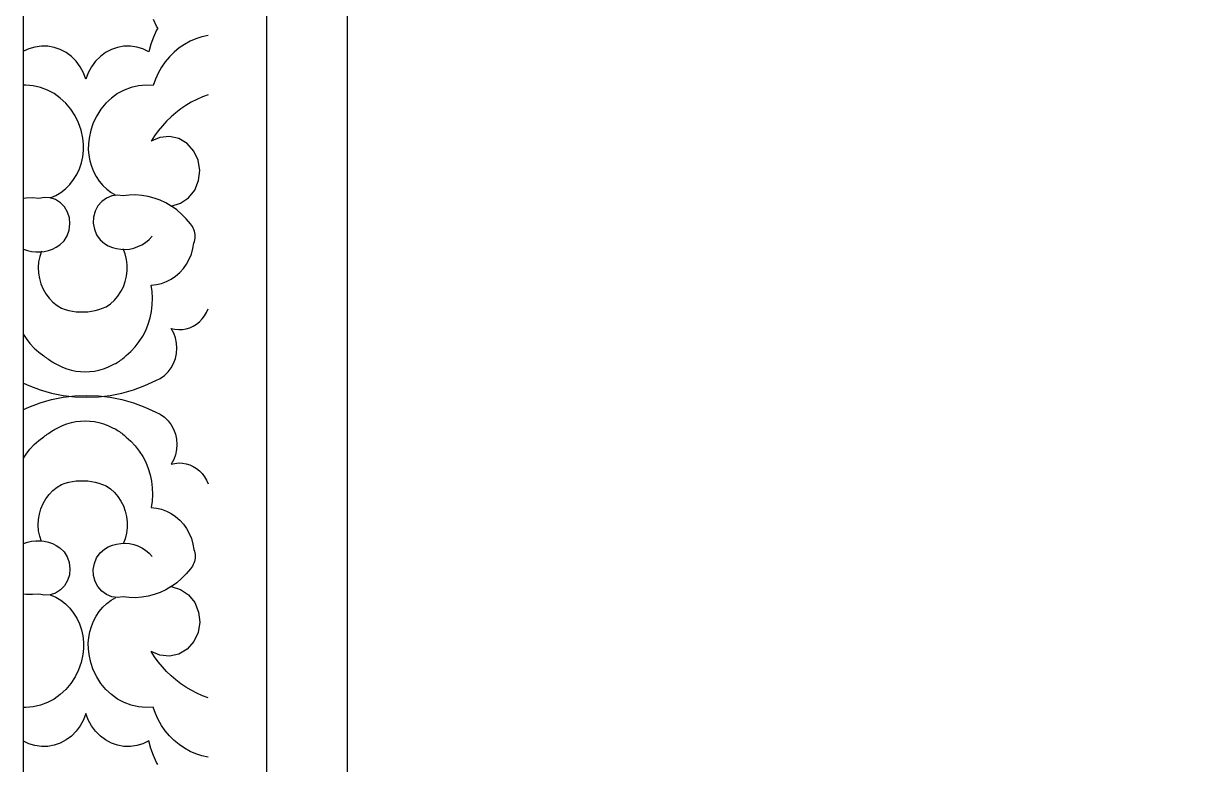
# Model space of a CAD drawing. Extents: x 1188826 to 1909461, y 608442 to 1651179.
# Drawn here: x 1668915 to 1669369.6, y 1029703.1 to 1029988.8 of the extents above; entities that cross this region are included whole.
import ezdxf

# ---------------------------------------------------------------- set-up
doc = ezdxf.new("R2010")
doc.units = 0
doc.header["$LTSCALE"] = 1000
doc.header["$MEASUREMENT"] = 0
doc.layers.add('窗', color=4, linetype='Continuous')
doc.layers.add('立面线', color=40, linetype='Continuous')

# ---------------------------------------------------------------- blocks, each defined once
blk = doc.blocks.new('EHYTERHT5EHTER')
at = {"layer": '窗', "ltscale": 3}
blk.add_lwpolyline([(86749.2, -231660.6), (85555.26, -231660.6), (85555.26, -233330.6), (86749.2, -233330.6)], close=True, dxfattribs=at)

msp = doc.modelspace()

# ---------------------------------------------------------------- linework, layer by layer
at = {"layer": '立面线'}
for p, q in [((1669039.81, 1028413.42), (1669039.81, 1032663.42)), ((1669008.6, 1032633.42), (1669008.6, 1028443.42)), ((1668914.97, 1028443.42), (1668914.97, 1032543.42)), ((1668966.22, 1029987.79), (1668964.97, 1029990.43)), ((1668964.97, 1029983.6), (1668963.98, 1029980.84)), ((1668966.22, 1029986.24), (1668964.97, 1029983.6)), ((1668966.68, 1029987.02), (1668966.22, 1029987.79)), ((1668966.68, 1029987.02), (1668966.22, 1029986.24)), ((1668983.69, 1029983.69), (1668981.36, 1029982.95)), ((1668986.06, 1029984.2), (1668983.69, 1029983.69)), ((1668916.97, 1029979.06), (1668914.97, 1029978.11)), ((1668919.36, 1029979.77), (1668916.97, 1029979.06)), ((1668921.82, 1029980.1), (1668919.36, 1029979.77)), ((1668924.31, 1029980.05), (1668921.82, 1029980.1)), ((1668926.76, 1029979.6), (1668924.31, 1029980.05)), ((1668929.12, 1029978.78), (1668926.76, 1029979.6)), ((1668931.35, 1029977.6), (1668929.12, 1029978.78)), ((1668948.82, 1029978.78), (1668946.59, 1029977.6)), ((1668951.19, 1029979.6), (1668948.82, 1029978.78)), ((1668953.63, 1029980.05), (1668951.19, 1029979.6)), ((1668956.12, 1029980.1), (1668953.63, 1029980.05)), ((1668958.58, 1029979.77), (1668956.12, 1029980.1)), ((1668960.98, 1029979.06), (1668958.58, 1029979.77)), ((1668963.25, 1029977.98), (1668960.98, 1029979.06)), ((1668963.98, 1029980.84), (1668963.25, 1029977.98)), ((1668974.9, 1029979.4), (1668972.98, 1029977.8)), ((1668976.95, 1029980.79), (1668974.9, 1029979.4)), ((1668979.11, 1029981.98), (1668976.95, 1029980.79)), ((1668981.36, 1029982.95), (1668979.11, 1029981.98)), ((1668933.39, 1029976.08), (1668931.35, 1029977.6)), ((1668935.22, 1029974.26), (1668933.39, 1029976.08)), ((1668936.77, 1029972.17), (1668935.22, 1029974.26)), ((1668942.73, 1029974.26), (1668941.17, 1029972.17)), ((1668944.55, 1029976.08), (1668942.73, 1029974.26)), ((1668946.59, 1029977.6), (1668944.55, 1029976.08)), ((1668971.2, 1029976.03), (1668969.58, 1029974.08)), ((1668972.98, 1029977.8), (1668971.2, 1029976.03)), ((1668938.03, 1029969.86), (1668936.77, 1029972.17)), ((1668938.97, 1029967.38), (1668938.03, 1029969.86)), ((1668939.91, 1029969.86), (1668938.97, 1029967.38)), ((1668941.17, 1029972.17), (1668939.91, 1029969.86)), ((1668966.87, 1029969.75), (1668965.8, 1029967.4)), ((1668968.13, 1029971.98), (1668966.87, 1029969.75)), ((1668969.58, 1029974.08), (1668968.13, 1029971.98)), ((1668965.8, 1029967.4), (1668964.93, 1029964.96)), ((1668915.86, 1029965.09), (1668914.97, 1029965.05)), ((1668918.7, 1029964.84), (1668915.86, 1029965.09)), ((1668921.49, 1029964.2), (1668918.7, 1029964.84)), ((1668924.18, 1029963.19), (1668921.49, 1029964.2)), ((1668926.73, 1029961.82), (1668924.18, 1029963.19)), ((1668929.11, 1029960.11), (1668926.73, 1029961.82)), ((1668951.21, 1029961.82), (1668948.83, 1029960.11)), ((1668953.76, 1029963.19), (1668951.21, 1029961.82)), ((1668956.45, 1029964.2), (1668953.76, 1029963.19)), ((1668959.24, 1029964.84), (1668956.45, 1029964.2)), ((1668962.09, 1029965.09), (1668959.24, 1029964.84)), ((1668964.93, 1029964.96), (1668962.09, 1029965.09)), ((1668986.06, 1029961.34), (1668983.86, 1029960.51)), ((1668931.26, 1029958.1), (1668929.11, 1029960.11)), ((1668933.17, 1029955.81), (1668931.26, 1029958.1)), ((1668946.68, 1029958.1), (1668944.77, 1029955.81)), ((1668948.83, 1029960.11), (1668946.68, 1029958.1)), ((1668977.55, 1029957.22), (1668975.57, 1029955.88)), ((1668979.59, 1029958.45), (1668977.55, 1029957.22)), ((1668981.7, 1029959.54), (1668979.59, 1029958.45)), ((1668983.86, 1029960.51), (1668981.7, 1029959.54)), ((1668934.79, 1029953.28), (1668933.17, 1029955.81)), ((1668936.11, 1029950.55), (1668934.79, 1029953.28)), ((1668943.15, 1029953.28), (1668941.84, 1029950.55)), ((1668944.77, 1029955.81), (1668943.15, 1029953.28)), ((1668971.84, 1029952.84), (1668970.1, 1029951.16)), ((1668973.67, 1029954.42), (1668971.84, 1029952.84)), ((1668975.57, 1029955.88), (1668973.67, 1029954.42)), ((1668937.09, 1029947.67), (1668936.11, 1029950.55)), ((1668937.73, 1029944.67), (1668937.09, 1029947.67)), ((1668940.85, 1029947.67), (1668940.21, 1029944.67)), ((1668941.84, 1029950.55), (1668940.85, 1029947.67)), ((1668966.89, 1029947.49), (1668965.44, 1029945.52)), ((1668968.45, 1029949.37), (1668966.89, 1029947.49)), ((1668970.1, 1029951.16), (1668968.45, 1029949.37)), ((1668938.01, 1029942.26), (1668937.73, 1029944.67)), ((1668939.95, 1029942.48), (1668939.91, 1029940.27)), ((1668940.21, 1029944.67), (1668939.95, 1029942.48)), ((1668965.44, 1029945.52), (1668964.09, 1029943.46)), ((1668967.51, 1029944.93), (1668964.09, 1029943.46)), ((1668971.18, 1029945.27), (1668967.51, 1029944.93)), ((1668974.78, 1029944.44), (1668971.18, 1029945.27)), ((1668977.99, 1029942.51), (1668974.78, 1029944.44)), ((1668980.55, 1029939.66), (1668977.99, 1029942.51)), ((1668937.76, 1029937.44), (1668938.02, 1029939.84)), ((1668938.02, 1029939.84), (1668938.01, 1029942.26)), ((1668939.91, 1029940.27), (1668940.09, 1029938.07)), ((1668940.09, 1029938.07), (1668940.49, 1029935.91)), ((1668982.22, 1029936.12), (1668980.55, 1029939.66)), ((1668936.47, 1029932.81), (1668937.24, 1029935.08)), ((1668937.24, 1029935.08), (1668937.76, 1029937.44)), ((1668940.49, 1029935.91), (1668941.1, 1029933.8)), ((1668941.1, 1029933.8), (1668941.92, 1029931.78)), ((1668982.87, 1029932.21), (1668982.22, 1029936.12)), ((1668934.21, 1029928.63), (1668935.46, 1029930.65)), ((1668935.46, 1029930.65), (1668936.47, 1029932.81)), ((1668941.92, 1029931.78), (1668942.93, 1029929.86)), ((1668942.93, 1029929.86), (1668944.13, 1029928.07)), ((1668982.43, 1029928.27), (1668982.87, 1029932.21)), ((1668929.29, 1029923.72), (1668931.11, 1029925.14)), ((1668931.11, 1029925.14), (1668932.76, 1029926.79)), ((1668932.76, 1029926.79), (1668934.21, 1029928.63)), ((1668944.13, 1029928.07), (1668945.51, 1029926.43)), ((1668945.51, 1029926.43), (1668947.03, 1029924.97)), ((1668947.03, 1029924.97), (1668948.7, 1029923.68)), ((1668978.53, 1029921.63), (1668980.94, 1029924.64)), ((1668980.94, 1029924.64), (1668982.43, 1029928.27)), ((1668916, 1029921.47), (1668914.97, 1029921.34)), ((1668918.42, 1029921.56), (1668916, 1029921.47)), ((1668920.84, 1029921.42), (1668918.42, 1029921.56)), ((1668922.99, 1029921.8), (1668920.84, 1029921.42)), ((1668925.17, 1029921.63), (1668922.99, 1029921.8)), ((1668925.26, 1029921.61), (1668925.17, 1029921.63)), ((1668925.26, 1029921.61), (1668927.33, 1029922.54)), ((1668927.25, 1029920.93), (1668925.26, 1029921.61)), ((1668929.13, 1029919.73), (1668927.25, 1029920.93)), ((1668927.33, 1029922.54), (1668929.29, 1029923.72)), ((1668930.7, 1029918.09), (1668929.13, 1029919.73)), ((1668945.12, 1029920.2), (1668943.63, 1029918.48)), ((1668946.93, 1029921.51), (1668945.12, 1029920.2)), ((1668948.97, 1029922.34), (1668946.93, 1029921.51)), ((1668948.7, 1029923.68), (1668950.48, 1029922.6)), ((1668951.14, 1029922.63), (1668948.97, 1029922.34)), ((1668953.31, 1029922.38), (1668951.14, 1029922.63)), ((1668955.71, 1029922.67), (1668953.31, 1029922.38)), ((1668958.14, 1029922.72), (1668955.71, 1029922.67)), ((1668960.56, 1029922.56), (1668958.14, 1029922.72)), ((1668962.95, 1029922.16), (1668960.56, 1029922.56)), ((1668965.31, 1029921.54), (1668962.95, 1029922.16)), ((1668967.61, 1029920.71), (1668965.31, 1029921.54)), ((1668969.83, 1029919.66), (1668967.61, 1029920.71)), ((1668971.87, 1029918.46), (1668969.83, 1029919.66)), ((1668975.42, 1029919.51), (1668978.53, 1029921.63)), ((1668931.87, 1029916.11), (1668930.7, 1029918.09)), ((1668932.6, 1029913.89), (1668931.87, 1029916.11)), ((1668942.56, 1029916.43), (1668941.95, 1029914.17)), ((1668943.63, 1029918.48), (1668942.56, 1029916.43)), ((1668971.87, 1029918.46), (1668975.42, 1029919.51)), ((1668971.95, 1029918.41), (1668971.87, 1029918.46)), ((1668973.97, 1029916.96), (1668971.95, 1029918.41)), ((1668975.87, 1029915.33), (1668973.97, 1029916.96)), ((1668977.63, 1029913.53), (1668975.87, 1029915.33)), ((1668932.55, 1029909.21), (1668932.83, 1029911.55)), ((1668932.83, 1029911.55), (1668932.6, 1029913.89)), ((1668941.95, 1029914.17), (1668941.84, 1029911.82)), ((1668941.84, 1029911.82), (1668942.24, 1029909.5)), ((1668979.23, 1029911.57), (1668977.63, 1029913.53)), ((1668979.66, 1029911.09), (1668979.23, 1029911.57)), ((1668980.03, 1029910.55), (1668979.66, 1029911.09)), ((1668930.56, 1029905.06), (1668931.78, 1029907.01)), ((1668931.78, 1029907.01), (1668932.55, 1029909.21)), ((1668942.24, 1029909.5), (1668943.12, 1029907.35)), ((1668943.12, 1029907.35), (1668944.44, 1029905.47)), ((1668963.32, 1029905.56), (1668964.52, 1029906.81)), ((1668980.35, 1029909.98), (1668980.03, 1029910.55)), ((1668980.62, 1029909.38), (1668980.35, 1029909.98)), ((1668980.83, 1029908.75), (1668980.62, 1029909.38)), ((1668980.98, 1029908.1), (1668980.83, 1029908.75)), ((1668980.95, 1029905.44), (1668981.06, 1029906.1)), ((1668981.07, 1029907.44), (1668980.98, 1029908.1)), ((1668981.06, 1029906.1), (1668981.09, 1029906.77)), ((1668981.09, 1029906.77), (1668981.07, 1029907.44)), ((1668914.97, 1029901.79), (1668916.44, 1029901.29)), ((1668924.5, 1029901.33), (1668926.05, 1029901.88)), ((1668926.05, 1029901.88), (1668927.54, 1029902.59)), ((1668927.54, 1029902.59), (1668928.96, 1029903.46)), ((1668928.96, 1029903.46), (1668930.56, 1029905.06)), ((1668944.44, 1029905.47), (1668946.12, 1029903.97)), ((1668946.12, 1029903.97), (1668947.6, 1029903.14)), ((1668947.6, 1029903.14), (1668949.17, 1029902.49)), ((1668949.17, 1029902.49), (1668950.79, 1029902.03)), ((1668950.79, 1029902.03), (1668952.44, 1029901.78)), ((1668952.44, 1029901.78), (1668954.12, 1029901.72)), ((1668954.12, 1029899.98), (1668953.38, 1029901.98)), ((1668954.12, 1029901.72), (1668955.79, 1029901.88)), ((1668955.79, 1029901.88), (1668957.43, 1029902.24)), ((1668957.43, 1029902.24), (1668959.02, 1029902.79)), ((1668959.02, 1029902.79), (1668960.55, 1029903.54)), ((1668960.55, 1029903.54), (1668961.99, 1029904.46)), ((1668961.99, 1029904.46), (1668963.32, 1029905.56)), ((1668979.61, 1029899.95), (1668980.21, 1029902.03)), ((1668980.21, 1029902.03), (1668980.57, 1029904.17)), ((1668980.57, 1029904.17), (1668980.79, 1029904.8)), ((1668980.79, 1029904.8), (1668980.95, 1029905.44)), ((1668916.44, 1029901.29), (1668918.04, 1029900.94)), ((1668918.04, 1029900.94), (1668919.66, 1029900.77)), ((1668919.66, 1029900.77), (1668921.29, 1029900.78)), ((1668921.17, 1029899), (1668920.77, 1029896.89)), ((1668921.81, 1029901.04), (1668921.17, 1029899)), ((1668921.29, 1029900.78), (1668922.91, 1029900.97)), ((1668922.91, 1029900.97), (1668924.5, 1029901.33)), ((1668954.63, 1029897.89), (1668954.12, 1029899.98)), ((1668954.89, 1029895.76), (1668954.63, 1029897.89)), ((1668977.77, 1029896.08), (1668978.8, 1029897.96)), ((1668978.8, 1029897.96), (1668979.61, 1029899.95)), ((1668920.77, 1029896.89), (1668920.62, 1029894.74)), ((1668920.62, 1029894.74), (1668920.73, 1029892.59)), ((1668920.73, 1029892.59), (1668921.08, 1029890.46)), ((1668954.65, 1029891.46), (1668954.89, 1029893.6)), ((1668954.89, 1029893.6), (1668954.89, 1029895.76)), ((1668973.56, 1029891.42), (1668975.13, 1029892.79)), ((1668975.13, 1029892.79), (1668976.54, 1029894.35)), ((1668976.54, 1029894.35), (1668977.77, 1029896.08)), ((1668921.08, 1029890.46), (1668921.67, 1029888.41)), ((1668921.67, 1029888.41), (1668922.5, 1029886.44)), ((1668953.44, 1029887.36), (1668954.16, 1029889.37)), ((1668954.16, 1029889.37), (1668954.65, 1029891.46)), ((1668964.14, 1029887.97), (1668966.15, 1029888.17)), ((1668964.51, 1029885.44), (1668964.14, 1029887.97)), ((1668966.15, 1029888.17), (1668968.12, 1029888.62)), ((1668968.12, 1029888.62), (1668970.04, 1029889.32)), ((1668970.04, 1029889.32), (1668971.86, 1029890.26)), ((1668971.86, 1029890.26), (1668973.56, 1029891.42)), ((1668922.5, 1029886.44), (1668923.55, 1029884.61)), ((1668923.55, 1029884.61), (1668924.8, 1029882.93)), ((1668949.96, 1029882.14), (1668951.32, 1029883.72)), ((1668951.32, 1029883.72), (1668952.48, 1029885.47)), ((1668952.48, 1029885.47), (1668953.44, 1029887.36)), ((1668964.65, 1029882.89), (1668964.51, 1029885.44)), ((1668924.8, 1029882.93), (1668926.24, 1029881.44)), ((1668926.24, 1029881.44), (1668927.84, 1029880.15)), ((1668927.84, 1029880.15), (1668929.58, 1029879.09)), ((1668929.58, 1029879.09), (1668930.97, 1029878.6)), ((1668943.98, 1029878.55), (1668945.38, 1029879.03)), ((1668945.38, 1029879.03), (1668946.74, 1029879.6)), ((1668946.74, 1029879.6), (1668948.42, 1029880.76)), ((1668948.42, 1029880.76), (1668949.96, 1029882.14)), ((1668964.26, 1029877.79), (1668964.57, 1029880.33)), ((1668964.57, 1029880.33), (1668964.65, 1029882.89)), ((1668985.45, 1029877.42), (1668986.06, 1029878.83)), ((1668930.97, 1029878.6), (1668932.39, 1029878.21)), ((1668932.39, 1029878.21), (1668933.83, 1029877.91)), ((1668933.83, 1029877.91), (1668935.28, 1029877.71)), ((1668935.28, 1029877.71), (1668936.74, 1029877.61)), ((1668936.74, 1029877.61), (1668938.21, 1029877.61)), ((1668938.21, 1029877.61), (1668939.67, 1029877.7)), ((1668939.67, 1029877.7), (1668941.12, 1029877.89)), ((1668941.12, 1029877.89), (1668942.56, 1029878.17)), ((1668942.56, 1029878.17), (1668943.98, 1029878.55)), ((1668962.99, 1029872.87), (1668963.74, 1029875.3)), ((1668963.74, 1029875.3), (1668964.26, 1029877.79)), ((1668982.73, 1029873.82), (1668983.77, 1029874.9)), ((1668983.77, 1029874.9), (1668984.68, 1029876.1)), ((1668984.68, 1029876.1), (1668985.45, 1029877.42)), ((1668960.88, 1029868.29), (1668962.04, 1029870.52)), ((1668962.04, 1029870.52), (1668962.99, 1029872.87)), ((1668972.83, 1029869.5), (1668971.9, 1029871.25)), ((1668971.9, 1029871.25), (1668973.31, 1029870.92)), ((1668973.31, 1029870.92), (1668974.74, 1029870.79)), ((1668974.74, 1029870.79), (1668976.19, 1029870.84)), ((1668976.19, 1029870.84), (1668977.61, 1029871.08)), ((1668977.61, 1029871.08), (1668979, 1029871.51)), ((1668979, 1029871.51), (1668980.33, 1029872.11)), ((1668980.33, 1029872.11), (1668981.58, 1029872.89)), ((1668981.58, 1029872.89), (1668982.73, 1029873.82)), ((1668914.97, 1029868.97), (1668915.93, 1029867.39)), ((1668915.93, 1029867.39), (1668917.4, 1029865.44)), ((1668917.4, 1029865.44), (1668919.04, 1029863.67)), ((1668958.01, 1029864.23), (1668959.53, 1029866.18)), ((1668959.53, 1029866.18), (1668960.88, 1029868.29)), ((1668973.52, 1029867.61), (1668972.83, 1029869.5)), ((1668973.93, 1029865.64), (1668973.52, 1029867.61)), ((1668974.06, 1029863.62), (1668973.93, 1029865.64)), ((1668919.04, 1029863.67), (1668920.84, 1029862.08)), ((1668920.84, 1029862.08), (1668922.78, 1029860.69)), ((1668922.78, 1029860.69), (1668923.21, 1029860.34)), ((1668954.08, 1029860.42), (1668954.47, 1029860.82)), ((1668954.47, 1029860.82), (1668956.32, 1029862.43)), ((1668956.32, 1029862.43), (1668958.01, 1029864.23)), ((1668973.47, 1029859.64), (1668973.9, 1029861.61)), ((1668973.9, 1029861.61), (1668974.06, 1029863.62)), ((1668923.21, 1029860.34), (1668923.66, 1029860.01)), ((1668923.66, 1029860.01), (1668924.11, 1029859.68)), ((1668924.11, 1029859.68), (1668924.56, 1029859.36)), ((1668924.56, 1029859.36), (1668925.02, 1029859.04)), ((1668925.02, 1029859.04), (1668925.48, 1029858.74)), ((1668925.48, 1029858.74), (1668925.95, 1029858.44)), ((1668925.95, 1029858.44), (1668926.43, 1029858.16)), ((1668926.43, 1029858.16), (1668926.9, 1029857.88)), ((1668926.9, 1029857.88), (1668927.39, 1029857.61)), ((1668927.39, 1029857.61), (1668927.87, 1029857.35)), ((1668927.87, 1029857.35), (1668928.36, 1029857.09)), ((1668928.36, 1029857.09), (1668929.99, 1029856.32)), ((1668929.99, 1029856.32), (1668931.67, 1029855.69)), ((1668945.71, 1029855.69), (1668947.39, 1029856.32)), ((1668947.39, 1029856.32), (1668949.02, 1029857.09)), ((1668949.02, 1029857.09), (1668949.52, 1029857.31)), ((1668949.52, 1029857.31), (1668950.02, 1029857.55)), ((1668950.02, 1029857.55), (1668950.51, 1029857.8)), ((1668950.51, 1029857.8), (1668950.99, 1029858.07)), ((1668950.99, 1029858.07), (1668951.46, 1029858.36)), ((1668951.46, 1029858.36), (1668951.92, 1029858.66)), ((1668951.92, 1029858.66), (1668952.37, 1029858.98)), ((1668952.37, 1029858.98), (1668952.81, 1029859.32)), ((1668952.81, 1029859.32), (1668953.25, 1029859.67)), ((1668953.25, 1029859.67), (1668953.67, 1029860.04)), ((1668953.67, 1029860.04), (1668954.08, 1029860.42)), ((1668970.62, 1029854.47), (1668971.81, 1029856.03)), ((1668971.81, 1029856.03), (1668972.77, 1029857.77)), ((1668972.77, 1029857.77), (1668973.47, 1029859.64)), ((1668931.67, 1029855.69), (1668933.39, 1029855.19)), ((1668933.39, 1029855.19), (1668935.14, 1029854.83)), ((1668935.14, 1029854.83), (1668936.91, 1029854.62)), ((1668936.91, 1029854.62), (1668938.69, 1029854.54)), ((1668938.69, 1029854.54), (1668940.47, 1029854.62)), ((1668940.47, 1029854.62), (1668942.24, 1029854.83)), ((1668942.24, 1029854.83), (1668943.99, 1029855.19)), ((1668943.99, 1029855.19), (1668945.71, 1029855.69)), ((1668965.95, 1029851.17), (1668967.65, 1029852.01)), ((1668967.65, 1029852.01), (1668969.22, 1029853.12)), ((1668969.22, 1029853.12), (1668970.62, 1029854.47)), ((1668914.97, 1029850.15), (1668916.96, 1029849.24)), ((1668916.96, 1029849.24), (1668921.34, 1029847.62)), ((1668921.34, 1029847.62), (1668925.78, 1029846.35)), ((1668952.83, 1029846.35), (1668957.27, 1029847.62)), ((1668957.27, 1029847.62), (1668961.65, 1029849.24)), ((1668961.65, 1029849.24), (1668965.95, 1029851.21)), ((1668916.96, 1029840.92), (1668921.34, 1029842.54)), ((1668921.34, 1029842.54), (1668925.78, 1029843.81)), ((1668925.78, 1029846.35), (1668930.26, 1029845.45)), ((1668925.78, 1029843.81), (1668930.26, 1029844.72)), ((1668930.26, 1029845.45), (1668934.77, 1029844.9)), ((1668930.26, 1029844.72), (1668934.77, 1029845.26)), ((1668934.77, 1029845.26), (1668939.3, 1029845.45)), ((1668934.77, 1029844.9), (1668939.3, 1029844.72)), ((1668939.3, 1029845.45), (1668943.83, 1029845.26)), ((1668939.3, 1029844.72), (1668943.83, 1029844.9)), ((1668943.83, 1029844.9), (1668948.35, 1029845.45)), ((1668943.83, 1029845.26), (1668948.35, 1029844.72)), ((1668948.35, 1029845.45), (1668952.83, 1029846.35)), ((1668948.35, 1029844.72), (1668952.83, 1029843.81)), ((1668952.83, 1029843.81), (1668957.27, 1029842.54)), ((1668957.27, 1029842.54), (1668961.65, 1029840.92)), ((1668914.97, 1029840.01), (1668916.96, 1029840.92)), ((1668961.65, 1029840.92), (1668965.95, 1029838.95)), ((1668965.95, 1029838.99), (1668967.65, 1029838.15)), ((1668967.65, 1029838.15), (1668969.22, 1029837.04)), ((1668928.36, 1029833.07), (1668929.99, 1029833.84)), ((1668929.99, 1029833.84), (1668931.67, 1029834.48)), ((1668931.67, 1029834.48), (1668933.39, 1029834.97)), ((1668933.39, 1029834.97), (1668935.14, 1029835.33)), ((1668935.14, 1029835.33), (1668936.91, 1029835.55)), ((1668936.91, 1029835.55), (1668938.69, 1029835.62)), ((1668938.69, 1029835.62), (1668940.47, 1029835.55)), ((1668940.47, 1029835.55), (1668942.24, 1029835.33)), ((1668942.24, 1029835.33), (1668943.99, 1029834.97)), ((1668943.99, 1029834.97), (1668945.71, 1029834.48)), ((1668945.71, 1029834.48), (1668947.39, 1029833.84)), ((1668947.39, 1029833.84), (1668949.02, 1029833.07)), ((1668969.22, 1029837.04), (1668970.62, 1029835.69)), ((1668970.62, 1029835.69), (1668971.81, 1029834.13)), ((1668971.81, 1029834.13), (1668972.77, 1029832.4)), ((1668920.84, 1029828.09), (1668922.78, 1029829.47)), ((1668922.78, 1029829.47), (1668923.21, 1029829.82)), ((1668923.21, 1029829.82), (1668923.66, 1029830.16)), ((1668923.66, 1029830.16), (1668924.11, 1029830.49)), ((1668924.11, 1029830.49), (1668924.56, 1029830.81)), ((1668924.56, 1029830.81), (1668925.02, 1029831.12)), ((1668925.02, 1029831.12), (1668925.48, 1029831.42)), ((1668925.48, 1029831.42), (1668925.95, 1029831.72)), ((1668925.95, 1029831.72), (1668926.43, 1029832.01)), ((1668926.43, 1029832.01), (1668926.9, 1029832.29)), ((1668926.9, 1029832.29), (1668927.39, 1029832.56)), ((1668927.39, 1029832.56), (1668927.87, 1029832.82)), ((1668927.87, 1029832.82), (1668928.36, 1029833.07)), ((1668949.02, 1029833.07), (1668949.52, 1029832.85)), ((1668949.52, 1029832.85), (1668950.02, 1029832.62)), ((1668950.02, 1029832.62), (1668950.51, 1029832.36)), ((1668950.51, 1029832.36), (1668950.99, 1029832.09)), ((1668950.99, 1029832.09), (1668951.46, 1029831.81)), ((1668951.46, 1029831.81), (1668951.92, 1029831.5)), ((1668951.92, 1029831.5), (1668952.37, 1029831.18)), ((1668952.37, 1029831.18), (1668952.81, 1029830.84)), ((1668952.81, 1029830.84), (1668953.25, 1029830.49)), ((1668953.25, 1029830.49), (1668953.67, 1029830.12)), ((1668953.67, 1029830.12), (1668954.08, 1029829.74)), ((1668954.08, 1029829.74), (1668954.47, 1029829.34)), ((1668954.47, 1029829.34), (1668956.32, 1029827.73)), ((1668972.77, 1029832.4), (1668973.47, 1029830.52)), ((1668973.47, 1029830.52), (1668973.9, 1029828.55)), ((1668915.93, 1029822.77), (1668917.4, 1029824.72)), ((1668917.4, 1029824.72), (1668919.04, 1029826.5)), ((1668919.04, 1029826.5), (1668920.84, 1029828.09)), ((1668956.32, 1029827.73), (1668958.01, 1029825.94)), ((1668958.01, 1029825.94), (1668959.53, 1029823.98)), ((1668973.93, 1029824.52), (1668973.52, 1029822.55)), ((1668973.9, 1029828.55), (1668974.06, 1029826.54)), ((1668974.06, 1029826.54), (1668973.93, 1029824.52)), ((1668914.97, 1029821.19), (1668915.93, 1029822.77)), ((1668959.53, 1029823.98), (1668960.88, 1029821.87)), ((1668960.88, 1029821.87), (1668962.04, 1029819.64)), ((1668962.04, 1029819.64), (1668962.99, 1029817.3)), ((1668972.83, 1029820.67), (1668971.9, 1029818.92)), ((1668973.52, 1029822.55), (1668972.83, 1029820.67)), ((1668962.99, 1029817.3), (1668963.74, 1029814.87)), ((1668971.9, 1029818.92), (1668973.31, 1029819.24)), ((1668973.31, 1029819.24), (1668974.74, 1029819.38)), ((1668974.74, 1029819.38), (1668976.19, 1029819.32)), ((1668976.19, 1029819.32), (1668977.61, 1029819.08)), ((1668977.61, 1029819.08), (1668979, 1029818.66)), ((1668979, 1029818.66), (1668980.33, 1029818.05)), ((1668980.33, 1029818.05), (1668981.58, 1029817.28)), ((1668981.58, 1029817.28), (1668982.73, 1029816.34)), ((1668982.73, 1029816.34), (1668983.77, 1029815.27)), ((1668983.77, 1029815.27), (1668984.68, 1029814.06)), ((1668927.84, 1029810.01), (1668929.58, 1029811.08)), ((1668929.58, 1029811.08), (1668930.97, 1029811.56)), ((1668930.97, 1029811.56), (1668932.39, 1029811.95)), ((1668932.39, 1029811.95), (1668933.83, 1029812.25)), ((1668933.83, 1029812.25), (1668935.28, 1029812.45)), ((1668935.28, 1029812.45), (1668936.74, 1029812.55)), ((1668936.74, 1029812.55), (1668938.21, 1029812.56)), ((1668938.21, 1029812.56), (1668939.67, 1029812.47)), ((1668939.67, 1029812.47), (1668941.12, 1029812.28)), ((1668941.12, 1029812.28), (1668942.56, 1029811.99)), ((1668942.56, 1029811.99), (1668943.98, 1029811.61)), ((1668943.98, 1029811.61), (1668945.38, 1029811.13)), ((1668945.38, 1029811.13), (1668946.74, 1029810.57)), ((1668946.74, 1029810.57), (1668948.42, 1029809.4)), ((1668963.74, 1029814.87), (1668964.26, 1029812.37)), ((1668964.26, 1029812.37), (1668964.57, 1029809.83)), ((1668984.68, 1029814.06), (1668985.45, 1029812.74)), ((1668985.45, 1029812.74), (1668986.06, 1029811.33)), ((1668923.55, 1029805.55), (1668924.8, 1029807.23)), ((1668924.8, 1029807.23), (1668926.24, 1029808.73)), ((1668926.24, 1029808.73), (1668927.84, 1029810.01)), ((1668948.42, 1029809.4), (1668949.96, 1029808.02)), ((1668949.96, 1029808.02), (1668951.32, 1029806.44)), ((1668951.32, 1029806.44), (1668952.48, 1029804.69)), ((1668964.65, 1029807.28), (1668964.51, 1029804.72)), ((1668964.57, 1029809.83), (1668964.65, 1029807.28)), ((1668921.08, 1029799.7), (1668921.67, 1029801.76)), ((1668921.67, 1029801.76), (1668922.5, 1029803.72)), ((1668922.5, 1029803.72), (1668923.55, 1029805.55)), ((1668952.48, 1029804.69), (1668953.44, 1029802.8)), ((1668953.44, 1029802.8), (1668954.16, 1029800.79)), ((1668964.51, 1029804.72), (1668964.14, 1029802.19)), ((1668964.14, 1029802.19), (1668966.15, 1029802)), ((1668966.15, 1029802), (1668968.12, 1029801.54)), ((1668968.12, 1029801.54), (1668970.04, 1029800.84)), ((1668920.62, 1029795.43), (1668920.73, 1029797.58)), ((1668920.73, 1029797.58), (1668921.08, 1029799.7)), ((1668954.16, 1029800.79), (1668954.65, 1029798.7)), ((1668954.65, 1029798.7), (1668954.89, 1029796.56)), ((1668970.04, 1029800.84), (1668971.86, 1029799.91)), ((1668971.86, 1029799.91), (1668973.56, 1029798.74)), ((1668973.56, 1029798.74), (1668975.13, 1029797.37)), ((1668975.13, 1029797.37), (1668976.54, 1029795.81)), ((1668920.77, 1029793.28), (1668920.62, 1029795.43)), ((1668921.17, 1029791.16), (1668920.77, 1029793.28)), ((1668954.89, 1029794.41), (1668954.63, 1029792.27)), ((1668954.89, 1029796.56), (1668954.89, 1029794.41)), ((1668976.54, 1029795.81), (1668977.77, 1029794.08)), ((1668977.77, 1029794.08), (1668978.8, 1029792.21)), ((1668914.97, 1029788.37), (1668916.44, 1029788.87)), ((1668916.44, 1029788.87), (1668918.04, 1029789.22)), ((1668918.04, 1029789.22), (1668919.66, 1029789.4)), ((1668919.66, 1029789.4), (1668921.29, 1029789.39)), ((1668921.81, 1029789.12), (1668921.17, 1029791.16)), ((1668921.29, 1029789.39), (1668922.91, 1029789.2)), ((1668922.91, 1029789.2), (1668924.5, 1029788.83)), ((1668924.5, 1029788.83), (1668926.05, 1029788.29)), ((1668926.05, 1029788.29), (1668927.54, 1029787.57)), ((1668949.17, 1029787.68), (1668950.79, 1029788.13)), ((1668950.79, 1029788.13), (1668952.44, 1029788.39)), ((1668952.44, 1029788.39), (1668954.12, 1029788.44)), ((1668954.12, 1029790.18), (1668953.38, 1029788.18)), ((1668954.63, 1029792.27), (1668954.12, 1029790.18)), ((1668954.12, 1029788.44), (1668955.79, 1029788.28)), ((1668955.79, 1029788.28), (1668957.43, 1029787.93)), ((1668957.43, 1029787.93), (1668959.02, 1029787.37)), ((1668978.8, 1029792.21), (1668979.61, 1029790.22)), ((1668979.61, 1029790.22), (1668980.21, 1029788.13)), ((1668980.21, 1029788.13), (1668980.57, 1029785.99)), ((1668927.54, 1029787.57), (1668928.96, 1029786.7)), ((1668928.96, 1029786.7), (1668930.56, 1029785.1)), ((1668930.56, 1029785.1), (1668931.78, 1029783.15)), ((1668943.12, 1029782.81), (1668944.44, 1029784.69)), ((1668944.44, 1029784.69), (1668946.12, 1029786.19)), ((1668946.12, 1029786.19), (1668947.6, 1029787.03)), ((1668947.6, 1029787.03), (1668949.17, 1029787.68)), ((1668959.02, 1029787.37), (1668960.55, 1029786.63)), ((1668960.55, 1029786.63), (1668961.99, 1029785.7)), ((1668961.99, 1029785.7), (1668963.32, 1029784.6)), ((1668963.32, 1029784.6), (1668964.52, 1029783.35)), ((1668980.57, 1029785.99), (1668980.79, 1029785.37)), ((1668980.79, 1029785.37), (1668980.95, 1029784.72)), ((1668980.95, 1029784.72), (1668981.06, 1029784.06)), ((1668981.06, 1029784.06), (1668981.09, 1029783.39)), ((1668981.09, 1029783.39), (1668981.07, 1029782.73)), ((1668931.78, 1029783.15), (1668932.55, 1029780.95)), ((1668932.55, 1029780.95), (1668932.83, 1029778.61)), ((1668941.84, 1029778.35), (1668942.24, 1029780.66)), ((1668942.24, 1029780.66), (1668943.12, 1029782.81)), ((1668979.66, 1029779.08), (1668979.23, 1029778.59)), ((1668980.03, 1029779.61), (1668979.66, 1029779.08)), ((1668980.35, 1029780.18), (1668980.03, 1029779.61)), ((1668980.62, 1029780.78), (1668980.35, 1029780.18)), ((1668980.83, 1029781.41), (1668980.62, 1029780.78)), ((1668980.98, 1029782.06), (1668980.83, 1029781.41)), ((1668981.07, 1029782.73), (1668980.98, 1029782.06)), ((1668932.6, 1029776.27), (1668931.87, 1029774.05)), ((1668932.83, 1029778.61), (1668932.6, 1029776.27)), ((1668941.95, 1029776), (1668941.84, 1029778.35)), ((1668942.56, 1029773.74), (1668941.95, 1029776)), ((1668975.87, 1029774.83), (1668973.97, 1029773.2)), ((1668977.63, 1029776.63), (1668975.87, 1029774.83)), ((1668979.23, 1029778.59), (1668977.63, 1029776.63)), ((1668929.13, 1029770.44), (1668927.25, 1029769.24)), ((1668930.7, 1029772.07), (1668929.13, 1029770.44)), ((1668931.87, 1029774.05), (1668930.7, 1029772.07)), ((1668943.63, 1029771.69), (1668942.56, 1029773.74)), ((1668945.12, 1029769.96), (1668943.63, 1029771.69)), ((1668946.93, 1029768.65), (1668945.12, 1029769.96)), ((1668969.83, 1029770.5), (1668967.61, 1029769.46)), ((1668971.87, 1029771.7), (1668969.83, 1029770.5)), ((1668971.95, 1029771.75), (1668971.87, 1029771.7)), ((1668971.87, 1029771.7), (1668975.42, 1029770.65)), ((1668973.97, 1029773.2), (1668971.95, 1029771.75)), ((1668975.42, 1029770.65), (1668978.53, 1029768.53)), ((1668916, 1029768.69), (1668914.97, 1029768.83)), ((1668918.42, 1029768.61), (1668916, 1029768.69)), ((1668920.84, 1029768.75), (1668918.42, 1029768.61)), ((1668922.99, 1029768.37), (1668920.84, 1029768.75)), ((1668925.17, 1029768.53), (1668922.99, 1029768.37)), ((1668925.26, 1029768.55), (1668925.17, 1029768.53)), ((1668927.25, 1029769.24), (1668925.26, 1029768.55)), ((1668925.26, 1029768.55), (1668927.33, 1029767.63)), ((1668927.33, 1029767.63), (1668929.29, 1029766.45)), ((1668929.29, 1029766.45), (1668931.11, 1029765.02)), ((1668945.51, 1029763.73), (1668947.03, 1029765.2)), ((1668948.97, 1029767.83), (1668946.93, 1029768.65)), ((1668947.03, 1029765.2), (1668948.7, 1029766.48)), ((1668948.7, 1029766.48), (1668950.48, 1029767.56)), ((1668951.14, 1029767.53), (1668948.97, 1029767.83)), ((1668953.31, 1029767.78), (1668951.14, 1029767.53)), ((1668955.71, 1029767.5), (1668953.31, 1029767.78)), ((1668958.14, 1029767.44), (1668955.71, 1029767.5)), ((1668960.56, 1029767.61), (1668958.14, 1029767.44)), ((1668962.95, 1029768), (1668960.56, 1029767.61)), ((1668965.31, 1029768.62), (1668962.95, 1029768)), ((1668967.61, 1029769.46), (1668965.31, 1029768.62)), ((1668978.53, 1029768.53), (1668980.94, 1029765.53)), ((1668980.94, 1029765.53), (1668982.43, 1029761.9)), ((1668931.11, 1029765.02), (1668932.76, 1029763.38)), ((1668932.76, 1029763.38), (1668934.21, 1029761.53)), ((1668934.21, 1029761.53), (1668935.46, 1029759.52)), ((1668942.93, 1029760.3), (1668944.13, 1029762.09)), ((1668944.13, 1029762.09), (1668945.51, 1029763.73)), ((1668982.43, 1029761.9), (1668982.87, 1029757.95)), ((1668935.46, 1029759.52), (1668936.47, 1029757.36)), ((1668936.47, 1029757.36), (1668937.24, 1029755.08)), ((1668940.49, 1029754.26), (1668941.1, 1029756.36)), ((1668941.1, 1029756.36), (1668941.92, 1029758.39)), ((1668941.92, 1029758.39), (1668942.93, 1029760.3)), ((1668982.87, 1029757.95), (1668982.22, 1029754.04)), ((1668937.24, 1029755.08), (1668937.76, 1029752.73)), ((1668937.76, 1029752.73), (1668938.02, 1029750.32)), ((1668939.91, 1029749.89), (1668940.09, 1029752.09)), ((1668940.09, 1029752.09), (1668940.49, 1029754.26)), ((1668982.22, 1029754.04), (1668980.55, 1029750.51)), ((1668938.01, 1029747.9), (1668937.73, 1029745.5)), ((1668938.02, 1029750.32), (1668938.01, 1029747.9)), ((1668939.95, 1029747.69), (1668939.91, 1029749.89)), ((1668940.21, 1029745.5), (1668939.95, 1029747.69)), ((1668977.99, 1029747.65), (1668974.78, 1029745.72)), ((1668980.55, 1029750.51), (1668977.99, 1029747.65)), ((1668937.09, 1029742.5), (1668936.11, 1029739.61)), ((1668937.73, 1029745.5), (1668937.09, 1029742.5)), ((1668940.85, 1029742.5), (1668940.21, 1029745.5)), ((1668941.84, 1029739.61), (1668940.85, 1029742.5)), ((1668965.44, 1029744.65), (1668964.09, 1029746.71)), ((1668967.51, 1029745.23), (1668964.09, 1029746.71)), ((1668966.89, 1029742.67), (1668965.44, 1029744.65)), ((1668968.45, 1029740.79), (1668966.89, 1029742.67)), ((1668971.18, 1029744.89), (1668967.51, 1029745.23)), ((1668974.78, 1029745.72), (1668971.18, 1029744.89)), ((1668936.11, 1029739.61), (1668934.79, 1029736.88)), ((1668943.15, 1029736.88), (1668941.84, 1029739.61)), ((1668970.1, 1029739), (1668968.45, 1029740.79)), ((1668971.84, 1029737.32), (1668970.1, 1029739)), ((1668933.17, 1029734.35), (1668931.26, 1029732.06)), ((1668934.79, 1029736.88), (1668933.17, 1029734.35)), ((1668944.77, 1029734.35), (1668943.15, 1029736.88)), ((1668946.68, 1029732.06), (1668944.77, 1029734.35)), ((1668973.67, 1029735.75), (1668971.84, 1029737.32)), ((1668975.57, 1029734.28), (1668973.67, 1029735.75)), ((1668977.55, 1029732.94), (1668975.57, 1029734.28)), ((1668929.11, 1029730.05), (1668926.73, 1029728.35)), ((1668931.26, 1029732.06), (1668929.11, 1029730.05)), ((1668948.83, 1029730.05), (1668946.68, 1029732.06)), ((1668951.21, 1029728.35), (1668948.83, 1029730.05)), ((1668979.59, 1029731.72), (1668977.55, 1029732.94)), ((1668981.7, 1029730.62), (1668979.59, 1029731.72)), ((1668983.86, 1029729.65), (1668981.7, 1029730.62)), ((1668986.06, 1029728.82), (1668983.86, 1029729.65)), ((1668915.86, 1029725.07), (1668914.97, 1029725.11)), ((1668918.7, 1029725.33), (1668915.86, 1029725.07)), ((1668921.49, 1029725.97), (1668918.7, 1029725.33)), ((1668924.18, 1029726.98), (1668921.49, 1029725.97)), ((1668926.73, 1029728.35), (1668924.18, 1029726.98)), ((1668953.76, 1029726.98), (1668951.21, 1029728.35)), ((1668956.45, 1029725.97), (1668953.76, 1029726.98)), ((1668959.24, 1029725.33), (1668956.45, 1029725.97)), ((1668962.09, 1029725.07), (1668959.24, 1029725.33)), ((1668964.93, 1029725.2), (1668962.09, 1029725.07)), ((1668965.8, 1029722.76), (1668964.93, 1029725.2)), ((1668938.03, 1029720.3), (1668936.77, 1029717.99)), ((1668938.97, 1029722.78), (1668938.03, 1029720.3)), ((1668939.91, 1029720.3), (1668938.97, 1029722.78)), ((1668941.17, 1029717.99), (1668939.91, 1029720.3)), ((1668966.87, 1029720.41), (1668965.8, 1029722.76)), ((1668968.13, 1029718.18), (1668966.87, 1029720.41)), ((1668935.22, 1029715.91), (1668933.39, 1029714.08)), ((1668936.77, 1029717.99), (1668935.22, 1029715.91)), ((1668942.73, 1029715.91), (1668941.17, 1029717.99)), ((1668944.55, 1029714.08), (1668942.73, 1029715.91)), ((1668969.58, 1029716.08), (1668968.13, 1029718.18)), ((1668971.2, 1029714.14), (1668969.58, 1029716.08)), ((1668916.97, 1029711.1), (1668914.97, 1029712.05)), ((1668919.36, 1029710.39), (1668916.97, 1029711.1)), ((1668926.76, 1029710.56), (1668924.31, 1029710.12)), ((1668929.12, 1029711.38), (1668926.76, 1029710.56)), ((1668931.35, 1029712.57), (1668929.12, 1029711.38)), ((1668933.39, 1029714.08), (1668931.35, 1029712.57)), ((1668946.59, 1029712.57), (1668944.55, 1029714.08)), ((1668948.82, 1029711.38), (1668946.59, 1029712.57)), ((1668951.19, 1029710.56), (1668948.82, 1029711.38)), ((1668953.63, 1029710.12), (1668951.19, 1029710.56)), ((1668960.98, 1029711.1), (1668958.58, 1029710.39)), ((1668963.25, 1029712.18), (1668960.98, 1029711.1)), ((1668963.98, 1029709.32), (1668963.25, 1029712.18)), ((1668972.98, 1029712.36), (1668971.2, 1029714.14)), ((1668974.9, 1029710.77), (1668972.98, 1029712.36)), ((1668976.95, 1029709.37), (1668974.9, 1029710.77)), ((1668921.82, 1029710.06), (1668919.36, 1029710.39)), ((1668924.31, 1029710.12), (1668921.82, 1029710.06)), ((1668956.12, 1029710.06), (1668953.63, 1029710.12)), ((1668958.58, 1029710.39), (1668956.12, 1029710.06)), ((1668964.97, 1029706.56), (1668963.98, 1029709.32)), ((1668966.22, 1029703.92), (1668964.97, 1029706.56)), ((1668979.11, 1029708.18), (1668976.95, 1029709.37)), ((1668981.36, 1029707.21), (1668979.11, 1029708.18)), ((1668983.69, 1029706.47), (1668981.36, 1029707.21)), ((1668986.06, 1029705.96), (1668983.69, 1029706.47)), ((1668966.68, 1029703.15), (1668966.22, 1029703.92))]:
    msp.add_line(p, q, dxfattribs=at)

# ---------------------------------------------------------------- block references
at = {"layer": '窗'}
msp.add_blockref('EHYTERHT5EHTER', (1583484.46, 1261794.02), dxfattribs=at)

doc.saveas('drawing.dxf')
